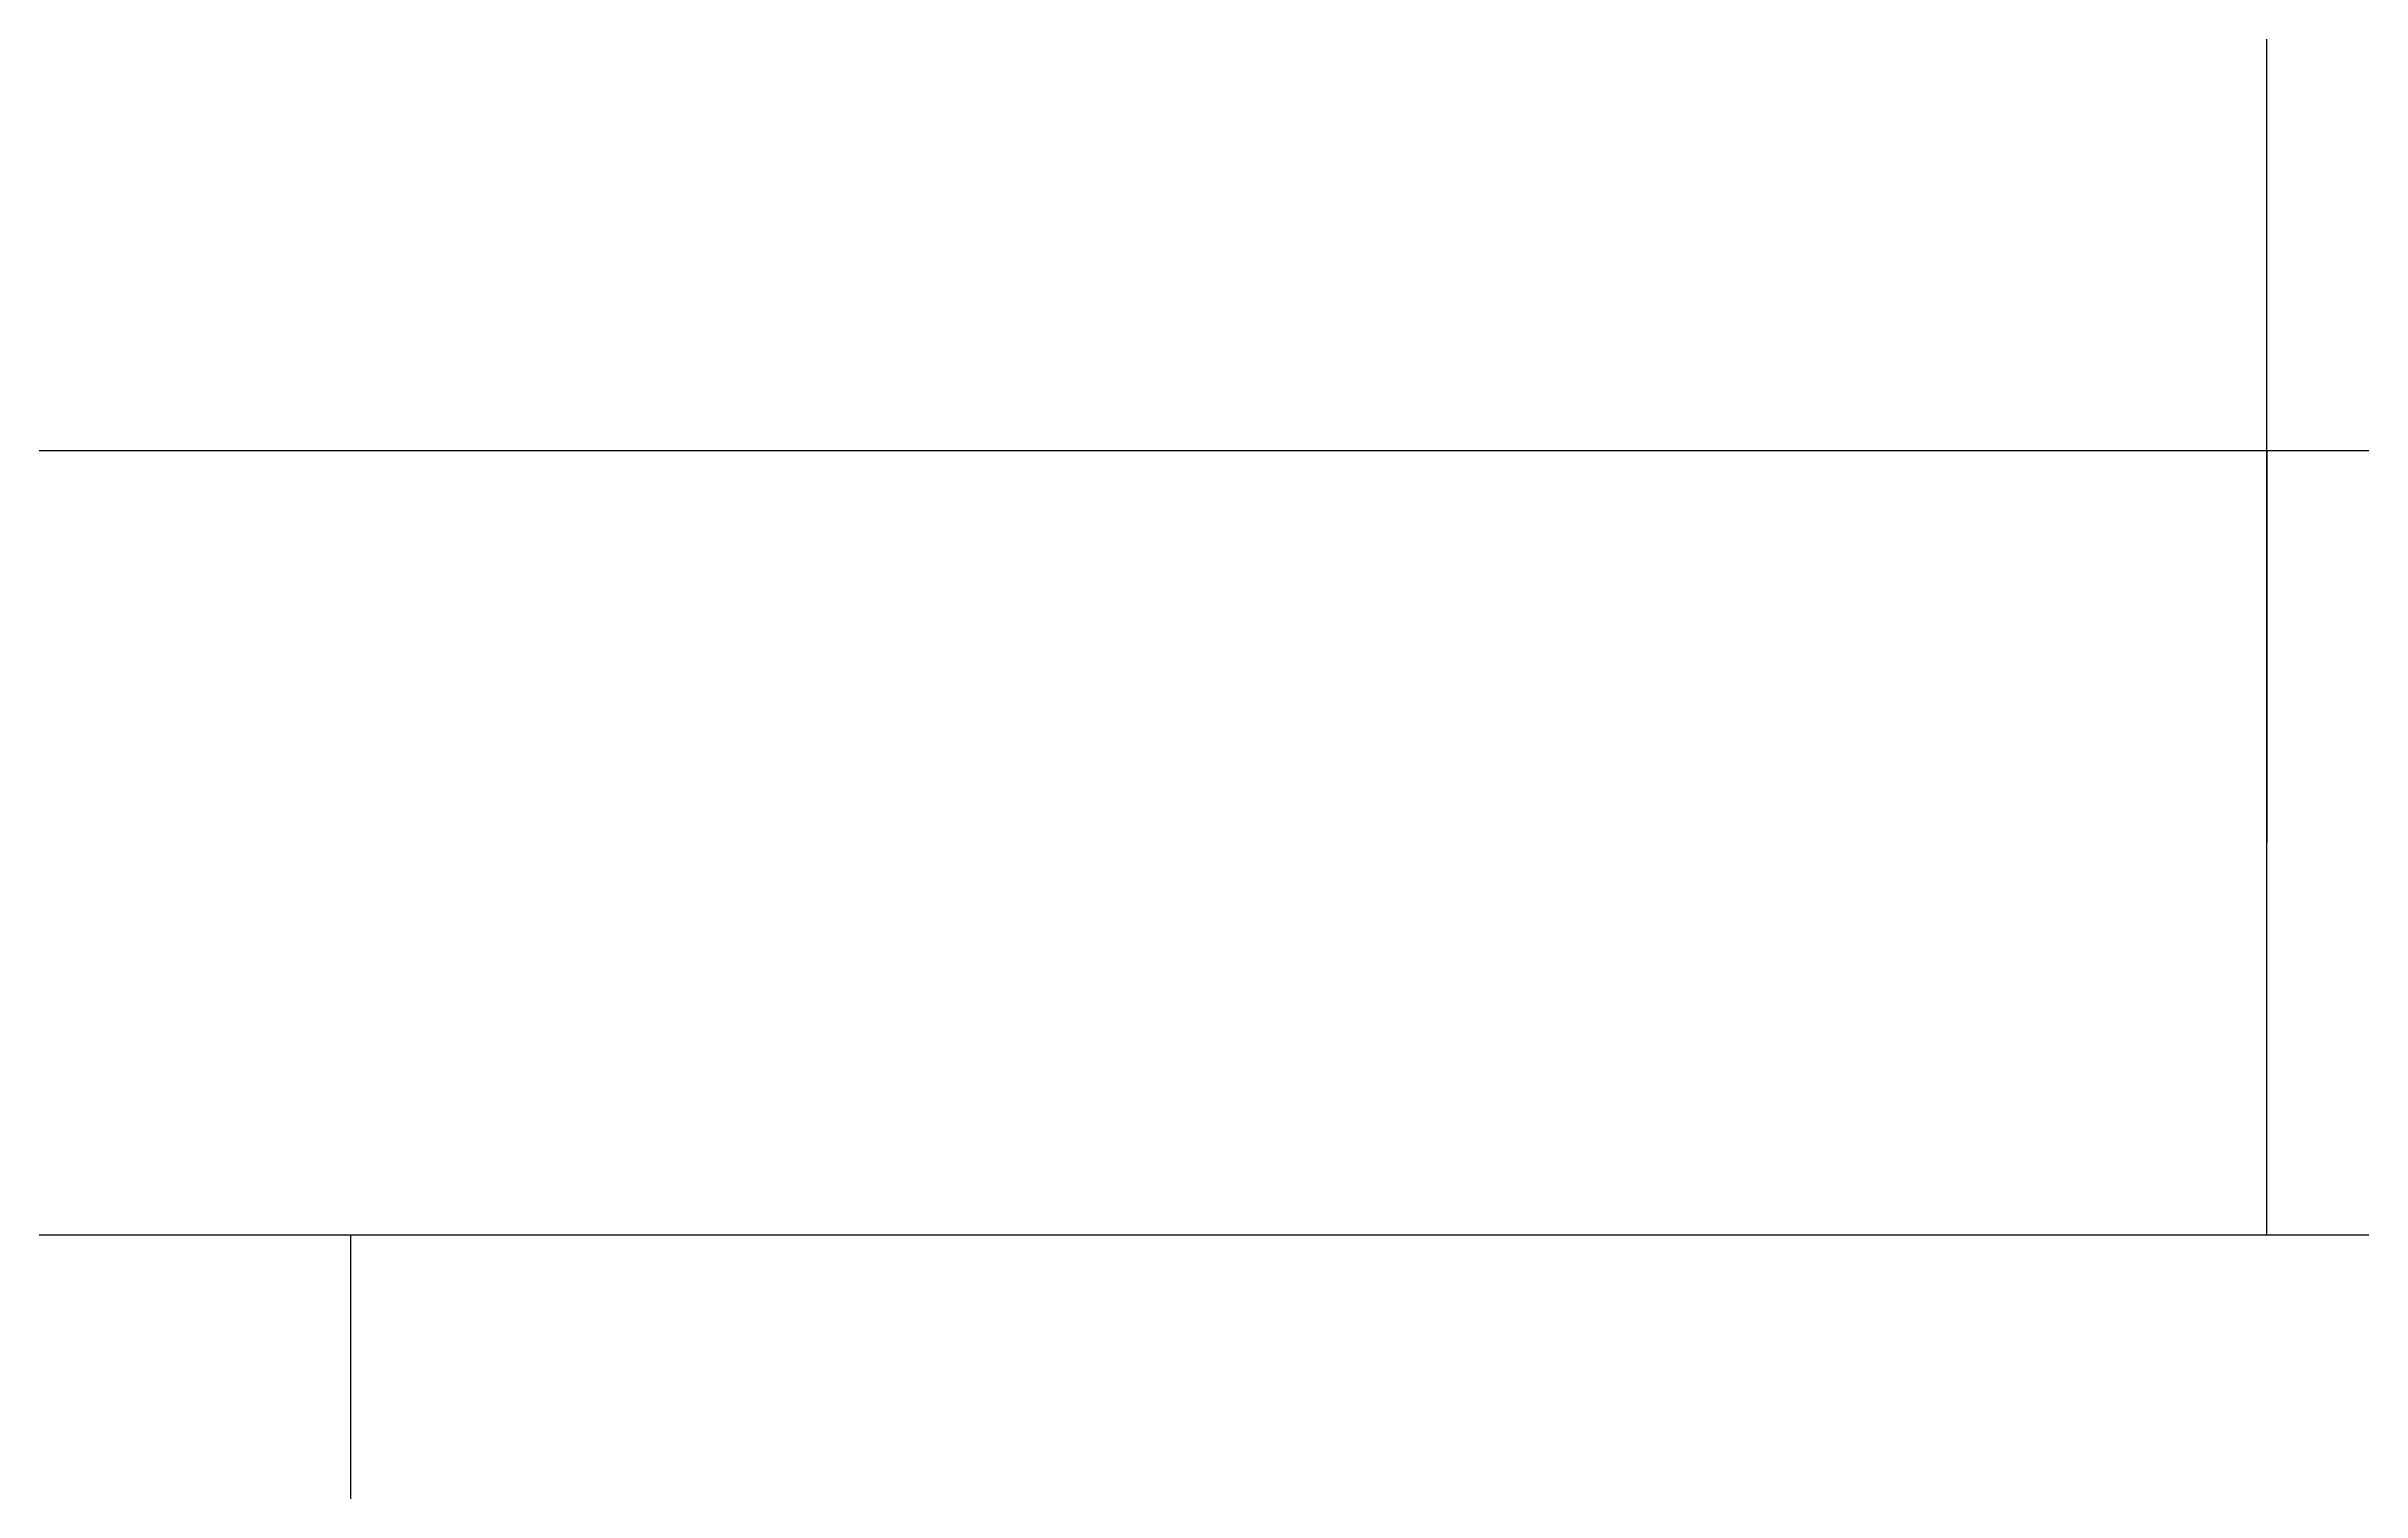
# Model space of a CAD drawing. Header units: metres. Extents: x 338339 to 1133840, y -479113 to 96125.
# Drawn here: x 391137 to 393795, y -208656 to -206997 of the extents above; entities that cross this region are included whole.
import ezdxf

# ---------------------------------------------------------------- set-up
doc = ezdxf.new("R2010")
doc.units = ezdxf.units.M
for name, color, linetype in [('AXIS', 3, 'Continuous'), ('DOTE', 1, 'Continuous'), ('PUB_DIM', 3, 'Continuous')]:
    doc.layers.add(name, color=color, linetype=linetype)
doc.dimstyles.get("Standard").update_dxf_attribs({"dimtxt": 2.5, "dimasz": 2.5, "dimexe": 1.25, "dimexo": 0.625, "dimtad": 1, "dimcen": 2.5, "dimazin": 3, "dimtfac": 1, "dimtmove": 0, "dimatfit": 3})

# ---------------------------------------------------------------- blocks, each defined once
blk = doc.blocks.new('*D255')
for p, q in [((393686.2, -194961.05), (393686.2, -201661.05)), ((393685.95, -201661.05), (393685.7, -201661.05)), ((393686.2, -208361.05), (393686.2, -201661.05)), ((393686.2, -201661.05), (393686.2, -201661.05)), ((393686.45, -201661.05), (393686.7, -201661.05))]:
    blk.add_line(p, q)
at = {"layer": 'Defpoints'}
for p in [(393686.2, -194961.05), (393686.2, -201661.05), (393686.2, -208361.05)]:
    blk.add_point(p, dxfattribs=at)
at = {"layer": 'AXIS', "insert": (393686.2, -201659.925), "char_height": 1, "attachment_point": 5}
blk.add_mtext('0', dxfattribs=at)
blk = doc.blocks.new('*D256')
for p, q in [((393686.2, -203361.05), (393686.2, -205411.05)), ((393685.95, -205411.05), (393685.7, -205411.05)), ((393686.2, -207461.05), (393686.2, -205411.05)), ((393686.2, -205411.05), (393686.2, -205411.05)), ((393686.45, -205411.05), (393686.7, -205411.05))]:
    blk.add_line(p, q)
at = {"layer": 'Defpoints'}
for p in [(393686.2, -203361.05), (393686.2, -205411.05), (393686.2, -207461.05)]:
    blk.add_point(p, dxfattribs=at)
at = {"layer": 'AXIS', "insert": (393686.2, -205409.925), "char_height": 1, "attachment_point": 5}
blk.add_mtext('0', dxfattribs=at)
blk = doc.blocks.new('*D276')
for p, q in [((393686.2, -207461.05), (393686.2, -207911.05)), ((393685.95, -207911.05), (393685.7, -207911.05)), ((393686.2, -208361.05), (393686.2, -207911.05)), ((393686.2, -207911.05), (393686.2, -207911.05)), ((393686.45, -207911.05), (393686.7, -207911.05))]:
    blk.add_line(p, q)
at = {"layer": 'Defpoints'}
for p in [(393686.2, -207461.05), (393686.2, -207911.05), (393686.2, -208361.05)]:
    blk.add_point(p, dxfattribs=at)
at = {"layer": 'AXIS', "insert": (393686.2, -207909.925), "char_height": 1, "attachment_point": 5}
blk.add_mtext('0', dxfattribs=at)
blk = doc.blocks.new('*D277')
for p, q in [((391486.2, -208361.05), (391486.2, -208961.05)), ((391485.95, -208961.05), (391485.7, -208961.05)), ((391486.2, -209561.05), (391486.2, -208961.05)), ((391486.2, -208961.05), (391486.2, -208961.05)), ((391486.45, -208961.05), (391486.7, -208961.05))]:
    blk.add_line(p, q)
at = {"layer": 'Defpoints'}
for p in [(391486.2, -208361.05), (391486.2, -208961.05), (391486.2, -209561.05)]:
    blk.add_point(p, dxfattribs=at)
at = {"layer": 'PUB_DIM', "insert": (391486.2, -208959.925), "char_height": 1, "attachment_point": 5}
blk.add_mtext('0', dxfattribs=at)

msp = doc.modelspace()

# ---------------------------------------------------------------- linework, layer by layer
at = {"layer": 'AXIS'}
for p, q in [((389686.2, -207461.05), (393686.2, -207461.05)), ((389686.2, -208361.05), (393686.2, -208361.05))]:
    msp.add_line(p, q, dxfattribs=at)
at = {"layer": 'DOTE'}
for p, q in [((393686.2, -207461.05), (408486.2, -207461.05)), ((393686.2, -208361.05), (408486.2, -208361.05))]:
    msp.add_line(p, q, dxfattribs=at)

# ---------------------------------------------------------------- dimensions: what is measured, and where the dimension line sits
at = {"layer": 'AXIS'}
for base, p1, p2, picture, middle in [((393686.2, -201661.05), (393686.2, -194961.05), (393686.2, -208361.05), '*D255', (393686.2, -201659.925)), ((393686.2, -205411.05), (393686.2, -203361.05), (393686.2, -207461.05), '*D256', (393686.2, -205409.925)), ((393686.2, -207911.05), (393686.2, -207461.05), (393686.2, -208361.05), '*D276', (393686.2, -207909.925))]:
    dim = msp.add_linear_dim(base=base, p1=p1, p2=p2, dimstyle='Standard', dxfattribs=at)
    dim.commit()
    dim.dimension.update_dxf_attribs({"geometry": picture, "text_midpoint": middle})
at = {"layer": 'PUB_DIM'}
dim = msp.add_linear_dim(base=(391486.2, -208961.05), p1=(391486.2, -208361.05), p2=(391486.2, -209561.05), dimstyle='Standard', dxfattribs=at)
dim.commit()
dim.dimension.update_dxf_attribs({"geometry": '*D277', "text_midpoint": (391486.2, -208959.925)})

doc.saveas('drawing.dxf')
